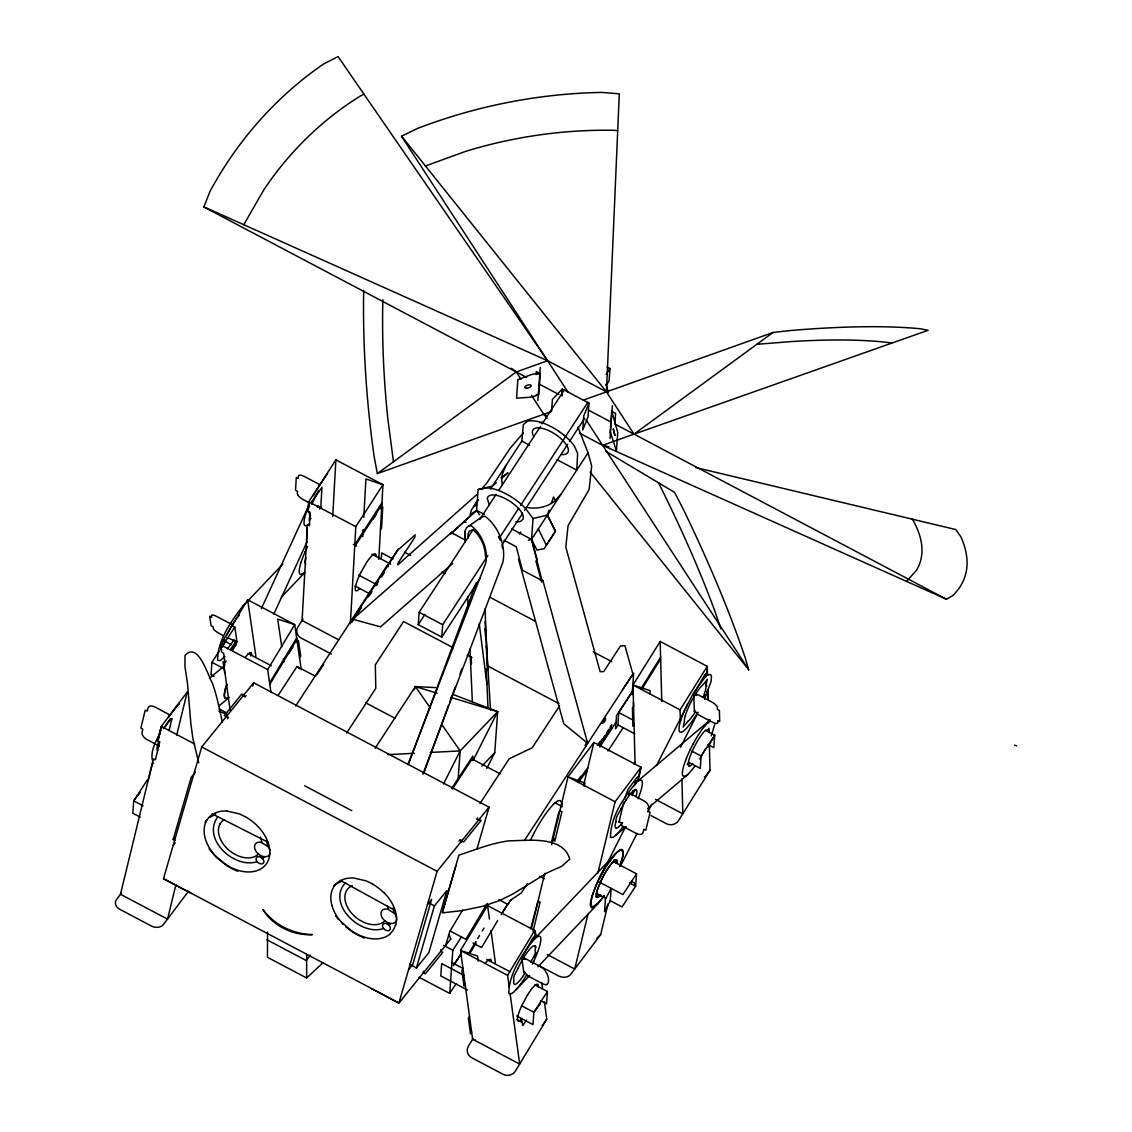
<?xml version="1.0" encoding="UTF-8"?>
<svg xmlns="http://www.w3.org/2000/svg" width="1132" height="1132" viewBox="0 0 1132 1132"><rect width="100%" height="100%" fill="white"/><g stroke="black" fill="none" stroke-linecap="round" stroke-linejoin="round"><path stroke-width="1.5" d="M331.351 654.027L300.871 637.91A9.042 8.108 3.2 0 1 298.211 635.533A9.084 8.15 3.2 0 1 297.504 627.666L302.088 620.506L307.451 524.753L309.418 525.673L310.126 513.037L308.159 511.905L308.725 501.787L335.879 459.847L382.956 484.722L378.796 559.279M318.998 485.812L319.082 484.284L304.381 476.501A6.792 2.674 32.9 0 0 300.489 475.199A6.834 2.703 32.9 0 0 298.848 475.468A6.792 2.674 32.9 0 0 298.31 476.416L298.197 478.496L296.301 477.492L295.523 490.198L297.475 491.345L297.362 493.396A6.792 2.674 32.9 0 0 297.773 494.854M319.719 509.018L320.823 507.32L321.941 487.383L311.852 501.547M332.723 516.461L335.879 459.847M350.382 623.675L355.802 526.663L382.956 484.722L365.933 478.992L363.782 517.395M362.707 536.596L363.103 529.62M306.602 539.964L307.352 527.243M423.41 971.143L423.297 972.855L425.307 973.902L442.768 952.352L440.801 951.319L440.872 949.592M308.244 509.287L308.725 501.787L355.802 526.663M388.149 566.792L387.017 565.561L295.707 705.958M561.797 396.016L562.293 389.012L588.965 403.105L587.975 417.1L582.739 429.934L583.73 415.953L588.98 403.133M622.402 689.912L633.651 673.215L632.123 694.624M219.155 651.24L211.925 662.319L211.033 674.672L214.104 676.299M381.243 559.095L381.696 552.925L393.101 558.953M480.407 577.914L441.791 637.075L418.26 624.638L419.137 612.285L472.978 529.818M441.791 637.075L442.683 624.722L487.864 555.515M496.34 482.798L492.448 486.109L478.114 489.519L476.629 510.348L479.43 514.763M458.177 778.533L460.158 750.912L442.244 725.173M419.024 977.241L449.715 993.415L452.814 950.229L461.516 936.9M472.568 760.265L472.879 756.02L451.753 788.381M486.817 768.416L494.755 752.681L497.684 711.674L453.394 694.567M490.595 488.953L521.838 441.098L523.324 424.712L527.144 421.387A31.852 13.004 33.1 0 1 538.521 421.698A31.569 12.891 33.1 0 1 543.388 423.198M519.418 534.021L519.489 532.988M536.115 374.55L536.342 371.494L540.261 373.56L538.719 394.969M537.898 400.487L540.261 367.546M504.009 540.261L516.263 546.742L522.404 570.217L542.016 580.575L531.545 539.37L533.045 518.527L525.941 509.046M551.539 411.652L552.416 399.398L562.293 389.026L561.854 395.224M534.997 984.939L547.435 991.505L546.544 1003.858L540.657 1000.745M607.021 366.938L609.964 368.494L609.073 380.833L606.243 385.163M524.328 840.68L632.887 674.078L624.949 645.721L620.477 645.962L603.766 671.531L600.13 671.686L565.802 547.081L568.066 525.687L589.135 489.42L591.682 465.931L588.06 452.8L577.957 427.132M610.148 432.707L611.676 411.298L615.61 413.378L614.945 422.519M610.021 438.593L612.384 405.652M618.794 712.099L617.86 725.272L615.596 728.739L616.544 715.566L632.363 691.327M610.289 900.718L611.167 888.379L605.436 899.261L604.559 911.614L610.289 900.718L622.062 906.944L635.618 886.172L636.509 873.819L613.473 861.65M705.392 730.338L714.716 735.276L701.147 756.049L700.269 768.402L688.497 762.176L689.459 766.477M323.059 962.667L306.673 977.991L267.449 957.276L267.534 932.018M306.645 954.304L306.673 977.991M371.296 592.418C370.659 590.395 368.141 595.8 367.971 597.102M714.745 724.268L711.25 735.927M221.575 649.343L221.433 650.221L220.584 644.731L247.639 599.762L294.716 624.638L301.296 669.691M551.652 844.741L568.023 776.892L593.946 742.408L641.023 767.284C638.972 774.84 639.792 780.5 634.387 782.339M520.38 533.455L520.692 532.082M222.693 646.853L222.537 644.632M188.52 891.308L162.937 925.127A9.084 6.948 13.7 0 1 155.056 927.207A9.042 6.919 13.7 0 1 151.504 926.075L119.652 909.237A9.042 6.919 13.7 0 1 116.978 906.987A9.084 6.948 13.7 0 1 116.101 900.124L120.473 894.266L153.4 758.85L155.395 759.742L159.739 741.87L157.815 740.696L161.296 726.39L187.19 692.034L176.719 735.064M530.639 928.792L538.011 901.256L540.134 902.034L533.045 931.395M531.46 928.396L544.775 873.253M553.93 839.887L554.27 838.472M583.603 785.297L593.946 742.408M584.154 786.471L584.975 783.061L568.023 776.892L615.101 801.767L597.894 873.055M587.819 914.84L574.731 969.049L570.287 974.893A9.084 6.976 13.6 0 1 558.939 976.138L538.846 965.539M648.877 808.29L648.155 811.219L650.093 812.38L645.792 830.195L643.797 829.317L643.103 832.218A6.792 4.132 36.9 0 1 642.212 833.647A6.849 4.16 36.9 0 1 640.259 834.369A6.792 4.132 36.9 0 1 636.156 833.364L621.468 825.596L621.907 823.374L619.048 821.86L623.831 802.036M624.638 798.725L627.977 789.443L636.071 778.66A6.792 1.373 -62.2 0 1 637.457 777.146A6.834 1.387 -62.2 0 1 638.448 777.274L641.023 767.284L615.101 801.767M628.784 795.315L629.293 793.15L644.009 800.904A6.792 4.132 36.9 0 1 648.862 808.276M632.491 793.49L633.128 790.858M634.401 785.594L635.59 780.641L635.618 783.896M547.393 954.601L574.731 969.049L600.668 934.565L608.068 903.845M169.305 715.834L169.574 714.759L154.872 706.976A6.792 4.146 37 0 0 147.938 708.137L147.217 711.08L145.221 710.174L140.877 728.046L142.802 729.234L142.094 732.149A6.792 4.16 37 0 0 146.962 739.564L155.395 744.007M169.163 730.098L171.979 718.495L170.366 720.617L170.89 718.452L163.305 728.513M175.856 884.969L167.55 919.142L120.473 894.266L121.35 893.106M148.165 780.358L152.537 763.109A6.792 1.373 -62.2 0 0 153.513 763.251M175.432 840.567L173.168 839.491L191.181 777.387L195.341 772.25M201.722 746.964L163.517 878.616L398.903 1002.98L437.108 871.315L489.066 807.158L253.681 682.808L201.722 746.964L437.108 871.315M252.705 686.176L253.681 682.808M416.406 968.002L434.419 905.897L446.885 890.502L428.872 952.592L416.406 968.002L409.798 964.124M442.64 911.317L455.8 865.98M445.782 945.107L449.715 931.551L462.663 910.043M476.912 849.085L489.066 807.158L487.496 809.861M615.964 821.591C615.553 817.262 618.383 813.851 621.185 808.743M226.74 684.987C224.999 688.242 221.448 702.717 229.301 697.241M549.048 510.164L547.379 515.131L555.331 531.219L546.289 545.072L538.337 528.969M551.298 503.556L553.534 496.948L555.77 501.349M414.227 689.812L415.387 686.572L435.353 687.591M619.996 865.329C620.605 861.254 626.237 852.071 620.676 849.92L616.459 852.835L534.191 939.15C522.093 954.573 508.961 973.407 508.792 993.486L511.508 993.655L513.603 992.17L529.592 975.558M270.081 853.174L269.657 854.335A8.83 6.042 39 0 1 264.336 856.669L262.525 858.551M423.679 773.51L448.527 705.406M449.744 702.081L455.191 687.124M460.045 673.837L461.856 668.856M408.539 764.1L476.218 582.81M422.873 774.26L502.891 562.208C506.188 545.666 498.462 526.422 485.175 516.333L482.062 516.73L466.511 527.753L464.813 531.488L465.266 542.016M407.845 764.652L485.869 562.717C488.217 549.303 481.808 533.88 471.11 525.673L468.521 525.998M598.234 887.601L602.79 877.286A20.744 4.188 -62.2 0 1 608.676 867.409A20.9 4.217 -62.2 0 1 612.228 862.782M619.572 866.631L620.534 864.141A32.771 6.608 -62.2 0 0 623.237 852.92A32.46 6.551 -62.2 0 0 623.024 850.783A32.786 6.622 -62.2 0 0 620.76 849.552A32.46 6.551 -62.2 0 0 613.94 855.481A32.771 6.608 -62.2 0 0 608.082 863.49C600.385 868.966 576.259 930.66 604.021 896.006M526.663 377.465L203.831 206.958L210.085 191.209A432.438 385.036 67.4 0 1 323.554 64.015L338.072 56.6L547.605 360.74L567.924 391.997M222.014 643.924L222.41 642.948M518.215 967.973C515.739 973.435 512.654 976.506 513.942 979.916A21.763 4.386 -62.2 0 0 514.975 984.373A21.579 4.358 -62.2 0 0 518.527 981.883A21.579 4.358 -62.2 0 0 525.234 972.699M530.837 962.186C533.271 956.88 536.554 953.385 535.096 950.243A21.763 4.386 -62.2 0 0 535.012 946.239A21.579 4.358 -62.2 0 0 522.97 958.889A21.763 4.386 -62.2 0 0 518.23 967.917M704.599 699.321L711.165 681.124L711.434 675.733L710.571 674.417L707.33 675.28L704.911 677.361L693.336 693.265L656.518 765.458M273.845 613.983L307.225 541.478M261.322 608.634L309.333 504.32M521.88 1005.442L527.498 994.971M599.366 878.8L625.444 827.053M443.503 783.952L460.158 750.912L497.684 711.674L450.663 697.326M473.261 760.124L497.684 711.674M620.52 866.178L637.047 833.407M647.886 811.927L651.749 804.244M680.473 747.29L698.189 712.17M161.069 730.324C157.207 739.578 150.273 749.667 152.325 759.982L153.513 760.407M705.618 748.464L699.746 758.992M313.479 495.675L314.908 492.944M360.853 572.467L366.697 562.307A20.744 4.188 -62.2 0 1 370.546 557.156A20.9 4.217 -62.2 0 1 374.678 553.817A20.744 4.188 -62.2 0 1 376.065 556.237M506.061 465.266L502.297 474.266L501.773 479.543A31.852 28.357 4.1 0 0 502.367 484.793M222.749 642.269L223.513 641.009M243.79 224.716L263.643 190.105A383.338 341.326 67.4 0 1 360.5 95.937L363.938 94.14M315.616 491.571L327.643 473.374M708.052 746.908L714.716 735.276L713.825 747.615L707.939 744.516M460.851 842.392L461.63 841.034L463.596 842.067L481.058 820.516L479.091 819.483M487.269 903.364L465.86 939.291L450.168 930.999M497.613 920.641L481.553 947.583L472.992 943.055M501.179 914.656L507.433 904.171L498.872 899.643M697.213 713.217L695.671 715.806A32.715 6.608 -62.2 0 1 684.478 730.239A32.474 6.551 -62.2 0 1 679.044 729.956A32.715 6.608 -62.2 0 1 680.87 719.839M310.918 518.442L309.234 520.338L309.843 515.64A21.763 4.386 -62.2 0 1 309.701 511.721M222.664 635.307L219.495 633.623A6.792 1.769 31 0 1 213.269 628.288L213.042 626.746L211.076 625.642L209.703 616.317L211.656 617.28L211.429 615.737A6.792 1.769 31 0 1 216.99 616.615L231.706 624.397L231.876 625.529L234.819 627.086L236.956 641.802L232.47 650.702M271.015 692.643L267.661 669.606L294.716 624.638L277.694 619.077L281.712 646.556M269.6 682.907L296.655 637.939L296.881 639.424L269.812 684.393M299.555 657.833L300.688 655.952L298.438 640.585L297.32 642.452L295.183 641.759M534.12 939.702C532.974 934.777 538.492 940.635 534.672 930.462L487.595 905.6L460.526 950.47L472.61 1039.218L468.478 1046.067A9.042 8.518 -7.8 0 0 471.662 1057.698L503.528 1074.523A9.084 8.561 -7.8 0 0 515.046 1071.707L546.756 1019.224L544.379 1001.749M468.676 953.484L475.893 941.513M477.704 938.527L479.515 935.527M482.218 931.042L484.015 928.056M469.78 953.484L476.105 943.013M462.988 968.511L461.856 970.393L463.978 985.958L465.111 984.09M469.511 1016.451L468.379 1018.319L470.502 1033.898L471.634 1032.03M509.188 987.019L507.603 975.331L534.672 930.462L535.111 936.023A6.792 1.373 -62.2 0 0 531.799 939.829L521.81 957.813L524.753 959.356L524.597 958.21L539.299 965.964A6.792 1.797 31.1 0 1 545.482 971.341C548.723 975.586 549.671 981.925 547.237 984.048M547.237 984.033A6.849 1.825 31.1 0 1 541.605 983.184L526.932 975.416L526.691 974.228L523.833 972.713L524.555 971.525M234.819 627.086L224.504 642.806A6.834 1.387 -62.2 0 0 222.381 646.995M453.394 533.696L451.611 532.337L450.635 533.95L476.629 510.348L484.255 514.381M159.131 737.611C155.891 741.488 159.923 740.427 157.815 744.149A21.763 4.386 -62.2 0 0 157.673 750.516M705.618 677.318L705.533 674.233L707.486 675.196L707.259 666.338L660.182 641.462L633 684.973L635.052 762.628M640.67 689.162L660.593 657.253M641.618 689.473L660.649 659.008M634.047 724.367L632.915 726.178L632.434 707.925L633.566 706.113L633.467 702.519M633.906 764.086L635.038 762.275M680.346 719.768L680.077 709.849L707.259 666.338L707.146 672.762A6.792 1.373 -62.2 0 0 703.977 676.172L693.817 693.831L696.76 695.373L696.732 694.043L711.434 701.798A6.792 2.25 32 0 1 717.391 707.557L717.447 709.382L719.4 710.5L719.697 721.565L717.745 720.631L717.787 722.442A6.792 2.25 32 0 1 717.334 723.235A6.849 2.264 32 0 1 715.778 723.362A6.792 2.25 32 0 1 711.957 721.975L697.255 714.207L697.142 712.806L694.284 711.292L693.874 695.586M631.925 795.06L635.42 789.457M694.284 711.292L695.006 710.146M709.311 743.979L710.005 770.298L678.153 821.195A9.084 8.377 -1.5 0 1 672.04 824.634A9.042 8.334 -1.5 0 1 666.635 823.813L651.027 815.592M288.759 653.475L292.905 647.009M168.3 717.589L177.002 706.043M354.797 544.69L381.951 502.764M354.684 546.699L381.838 504.759M380.451 529.705L381.569 527.965L382.743 507.122L381.611 508.862L379.489 508.155M303.008 619.105L302.088 620.506L338.539 639.764M222.778 645.707L225.48 641.547L231.367 644.66M147.273 780.089L133.718 800.876L132.826 813.229L140.184 817.106M278.189 695.303L296.994 666.507L315.672 676.37M386.974 566.17L398.266 548.864M452.758 563.396L380.536 626.887L352.774 619.232L397.983 549.982L415.189 534.856L414.821 537.318L398.139 562.887L397.87 564.826L477.18 494.274M316.918 674.714L323.582 664.498M354.825 617.817L351.981 622.204L350.793 621.581M357.684 613.445L361.49 607.615M369.103 595.956L371.961 591.583M375.767 585.753L378.626 581.381M381.484 576.995L384.342 572.622M477.959 500.004L471.365 510.108L470.105 514.805L476.629 510.348L451.626 532.818L465.21 539.992M478.327 499.849L473.813 506.782L476.558 504.83M479.713 519.517L496.057 494.472M498.929 490.057L540.275 426.736M542.2 423.793L564.316 389.917M346.604 733.069L375.796 688.341L375.329 664.809L403.586 621.525L453.309 647.787M418.26 624.638L424.981 614.322M499.396 537.841L518.626 508.381M520.55 505.438L587.848 402.355M606.115 374.381L609.964 368.494M502.382 544.28L522.56 513.376M524.47 510.433L567.627 444.324M569.509 441.438L584.579 418.345M375.145 748.21L415.387 686.572L437.221 693.237M528.403 540.19L531.545 539.37L588.06 452.8M452.418 789.089L472.058 758.992L500.075 773.793M479.996 803.536L509.188 758.808L532.266 747.714L559.576 705.873M586.914 742.394L585.003 745.309L586.178 745.931M453.324 965.568L461.46 953.102M454.201 964.606L461.432 953.526M632.335 691.751L618.765 712.523L632.76 719.91M597.484 745.62L599.932 741.87L597.979 745.224M560.595 807.116L562.505 804.187M577.815 780.755L580.674 776.354M599.804 747.063L616.063 722.159M449.715 993.457L456.182 983.552M502.198 913.057L510.659 900.11L521.3 892.95L527.455 883.54M607.969 751.054L623.208 727.692M526.437 1020.031L522.828 1025.578L521.215 1018.418M547.435 991.505L533.865 1012.277L532.988 1024.63L516.617 1015.984M636.509 873.819L622.94 894.591L598.786 881.828M372.81 519.517L376.39 514.211M507.787 904.51L511.041 899.77M604.233 895.752L598.347 903.364L592.036 907.864M224.773 639.41L224.136 640.245M695.289 765.756L688.256 774.203L685.978 775.944L683.077 776.156A32.771 6.608 -62.2 0 1 682.398 772.378A32.46 6.551 -62.2 0 1 685.61 760.364M546.756 1019.224L542.228 1025.436M577.447 781.618L587.819 767.821M578.834 781.674L587.14 770.651M619.048 821.86L619.742 820.941M710.005 770.298L705.561 776.142A9.084 6.962 13.6 0 1 704.345 777.132M140.142 792.442L133.718 800.876L143.042 805.8M540.304 1003.843L533.865 1012.277L521.428 1005.711M560.977 494.288L554.086 501.618L549.204 504.603A31.852 28.357 4.1 0 1 532.182 508.056A31.569 28.102 4.1 0 1 526.253 507.249M310.493 954.998L306.178 960.502L266.94 939.786M227.475 718.735L228.508 717.462L226.655 716.16M246.182 695.642L245.135 696.93L243.295 695.642M173.168 839.491L175.248 836.93M173.154 845.392L175.234 842.831M458.998 841.048L460.045 839.774L462.054 840.524M477.704 817.955L476.671 819.243L478.68 819.993M427.472 904.539L431.617 899.416L412.699 964.62L408.539 969.756M450.777 938.994L398.818 1003.15L371.423 988.561M541.039 579.994L542.893 580.575L541.662 582.032L535.917 561.147L537.148 559.689L531.545 539.37L511.721 528.885M481.595 489.109L486.916 482.812L510.461 447.848L523.239 433.032M615.681 853.627L607.587 864.254A32.771 6.608 -62.2 0 0 598.8 879.805A32.46 6.551 -62.2 0 0 596.253 885.238M906.477 581.367L916.34 570.5A383.338 119.921 17.5 0 0 913.368 520.847L912.208 519.149M282.986 563.934L242.927 606.073C230.829 621.51 217.698 640.33 217.556 660.409L220.273 660.55L224.985 656.475M598.021 903.704L537.926 966.799M304.749 572.58L281.274 597.286M230.999 650.15L236.277 644.603M389.323 923.203A8.83 6.042 39 0 1 380.989 913.142L381.258 911.911A8.83 6.042 39 0 1 387.554 909.109L394.431 913.368A8.83 6.042 39 0 1 396.525 919.962L396.101 921.137A8.83 6.042 39 0 1 390.795 923.471L388.969 925.368M481.892 766.123L494.755 752.681M600.668 934.565L596.889 938.244M217.655 817.063C201.609 838.996 234.296 869.249 257.148 861.678M710.372 719.853L702.123 729.22A32.771 6.608 -62.2 0 0 693.124 743.965M692.826 763.789L691.242 765.232A20.73 4.188 -62.2 0 1 688.468 765.458A20.9 4.217 -62.2 0 1 688.383 762.459A20.73 4.188 -62.2 0 1 694.199 747.106A20.928 4.231 -62.2 0 1 699.859 737.272A20.73 4.188 -62.2 0 1 705.321 730.55L708.618 729.305A20.928 4.231 -62.2 0 1 709.057 731.725M177.455 705.59L179.493 703.75M709.679 720.419L637.656 781.207C624.1 796.461 610.53 816.696 610.459 837.454L613.36 837.241L626.166 826.629M352.774 619.232L451.611 532.337M479.586 518.895L482.062 516.73M687.959 774.429L647.546 808.573M228.056 698.288L218.618 706.283M242.927 606.073L245.304 604.035M501.518 478.397L507.985 472.879L500.995 477.647M534.191 939.15L538.422 936.164A32.715 6.608 -62.2 0 1 540.516 942.319A32.474 6.551 -62.2 0 1 533.738 961.337M209.392 678.422L225.141 665.092M599.139 895.058L597.682 896.289A20.928 4.231 -62.2 0 1 595.673 896.827M264.35 856.669L262.879 856.4A8.872 6.07 39 0 1 258.464 854.066L257.389 854.957A24.494 16.768 39 0 1 237.451 855.537L233.249 853.316A24.465 16.754 39 0 1 218.773 827.351A24.791 16.966 39 0 1 219.933 824.138M384.922 920.868L383.847 921.759A24.494 16.768 39 0 1 363.91 922.339L359.693 920.118A24.465 16.754 39 0 1 345.218 894.153A24.791 16.966 39 0 1 346.378 890.941A24.465 16.754 39 0 1 352.25 885.62M550.393 411.892L377.31 473.615L516.263 371.947L547.605 360.74L606.469 391.856L633.991 434.164L928.141 330.275L920.16 328.747A432.438 82.367 -12.3 0 0 788.778 330.671M633.991 434.164L772.958 332.497L788.778 330.671M345.642 882.606C325.945 903.294 360.372 936.758 383.592 928.481M687.916 721.353L683.204 727.112L684.492 721.169M304.621 572.566L300.886 574.504A32.771 6.608 -62.2 0 1 299.272 572.368A32.46 6.551 -62.2 0 1 301.084 562.25M209.547 817.346L215.66 814.29M637.656 781.207L641.108 779.948A32.715 6.608 -62.2 0 1 641.349 789.202A32.474 6.551 -62.2 0 1 638.066 798.725M579.414 433.075L602.663 445.343L946.451 599.267L952.776 595.616A432.438 135.288 17.5 0 0 960.799 536.681L955.79 529.55L695.84 467.558M203.831 206.831L547.605 360.74L401.464 136.25L417.439 128.468A432.438 342.529 -13.3 0 1 601.531 92.428M342.105 881.092L335.992 884.149A37.257 25.512 39 0 0 333.515 886.356M227.971 698.175L225.056 698.402A32.771 6.608 -62.2 0 1 224.362 694.652A32.46 6.551 -62.2 0 1 226.966 684.294M425.462 165.994L465.761 151.32A383.338 303.645 -13.3 0 1 613.473 130.293L617.704 130.59M583.32 400.12L772.958 332.497M946.451 599.267L634.005 434.136L602.663 445.343L586.036 419.802M533.045 518.527L547.379 515.131L555.571 531.29L544.266 548.61L537.007 550.138L531.545 539.37M538.337 394.304L536.158 394.799L536.087 395.832L529.521 397.304L516.546 398.195L517.876 379.673L531.149 374.664L537.7 373.192L537.629 374.225L539.822 373.73M478.114 489.519L486.01 487.949A31.654 12.919 33.1 0 1 503.386 492.519L509.202 495.604A31.654 12.919 33.1 0 1 525.941 509.046M539.978 422.731L543.402 422.208M756.799 344.312L792.103 341.51A383.338 73.014 -12.3 0 1 889.908 342.741L891.832 343.095M387.965 754.634L414.383 753.275M430.231 752.455L460.158 750.912M601.531 92.414L619.289 93.8L606.469 391.856L401.648 136.279M227.15 811.078L239.489 813.936L245.899 817.035A36.79 25.187 39 0 1 257.12 825.638A37.073 25.385 39 0 1 267.817 841.883A36.804 25.201 39 0 1 259.808 869.475A37.073 25.385 39 0 1 243.776 871.612A36.79 25.187 39 0 1 231.211 867.65L224.957 864.056L214.443 854.844A37.13 25.413 39 0 1 207.283 843.948A36.79 25.187 39 0 1 204.17 832.614A37.158 25.442 39 0 1 205.826 822.157M590.154 472.101L748.804 669.861L602.663 445.343L608.931 446.843M389.337 923.203L390.795 923.471M472.582 1039.049L475.412 1040.138M218.858 711.292L226.556 714.094M1014.711 745.167L1016.621 745.903M233.772 869.56L237.748 871.272M364.207 938.074L354.472 933.263L345.868 927.009M223.669 663.635L230.121 710.146M372.612 883.979L366.216 880.88L353.863 878.022A37.13 25.413 39 0 0 338.709 881.701A36.79 25.187 39 0 0 335.143 884.927A37.158 25.442 39 0 0 330.884 899.558A36.79 25.187 39 0 0 331.888 905.204M317.385 507.094L317.965 505.806L320.823 507.32M212.137 813.866L268.171 842.293M163.433 878.786L190.954 893.219M539.497 384.243L558.812 394.445M614.846 424.047L633.962 434.122M588.47 410.109L610.912 421.967M546.898 415.897L543.784 414.255L531.46 395.294M521.838 441.098L529.465 445.131M556.93 459.634L576.768 470.105L577.645 453.423L574.561 446.447A31.852 13.004 33.1 0 0 563.991 435.155M706.948 685.978L705.887 685.412L705.745 682.228M404.506 552.161L410.746 555.444M441.919 571.915L445.032 573.57M490.241 597.455L535.45 621.341M593.126 651.806L611.832 661.682M309.347 502.863L303.107 499.552A6.792 2.674 32.9 0 1 299.301 496.792A6.849 2.703 32.9 0 1 297.758 494.84M680.077 709.849L633 684.973L650.037 690.619L650.122 694.142M353.325 544.351L356.523 546.034M371.947 554.185L390.724 564.104M358.504 575.028L377.154 584.876M691.822 751.124L701.147 756.049M419.137 612.285L442.683 624.722M354.868 585.909L370.206 594.031M617.874 724.876L634.769 733.791M467.29 655.187L471.959 657.65M487.496 665.857L558.967 703.609M655.485 799.376L682.822 813.809L681.903 778.717M365.48 702.689L395.054 718.311M554.553 802.574L562.335 806.692M236.956 641.802L226.839 637.5M248.092 653.489L271.326 665.758M267.661 669.606L220.584 644.731L221.674 652.202L223.641 653.306L224.999 662.63L223.061 661.668L224.688 672.889M631.217 881.262L634.288 882.889L635.618 886.172L629.477 882.918M211.925 662.319L224.207 668.814M243.705 695.119L241.739 694.086L224.292 715.636L226.244 716.683M596.352 893.36L605.648 898.27M539.667 876.225L544.336 878.701M219.084 708.873L226.669 712.891M304.706 785.792L351.783 810.668M194.704 744.035L161.296 726.39L158.621 737.003L159.188 735.743A6.834 1.387 -62.2 0 1 160.447 732.998M156.485 744.587L159.357 746.101M536.172 947.173L534.912 945.588M428.179 902.6L434.419 905.897M486.817 959.483L510.122 971.794M507.603 975.331L460.526 950.47L477.548 956.031L478.256 961.252M443.673 945.404L452.814 950.229M451.923 962.582L463.342 968.61M463.922 975.331L441.678 963.573L440.787 975.926L467.488 990.033M516.701 1019.592L521.159 1021.941M472.61 1039.218L519.687 1064.094L510.108 993.684M228.961 867.027L232.81 869.093M340.463 880.455L394.559 910.185M546.416 415.812L543.799 414.255L547.11 418.387M605.549 451.144L674.573 492.378L682.822 508.296A432.438 92.767 60.1 0 1 745.408 658.385L748.62 669.833M228.027 866.461L216.453 857.49L209.137 848.901M464.29 521.201L466.073 522.545M511.466 368.24L516.263 371.947L521.003 379.262M296.994 666.507L299.655 668.771M342.062 923.457L342.911 924.292M341.171 921.788L351.67 930.999L357.924 934.593A36.79 25.187 39 0 0 370.504 938.555A37.073 25.385 39 0 0 390.526 933.688M337.067 917.684L338.624 919.679M335.581 915.703L336.289 916.694M415.387 686.572L430.316 708.024M489.349 504.929L487.284 498.391A20.73 8.462 33.1 0 1 491.005 495.123A20.9 8.532 33.1 0 1 496.014 495.25A20.73 8.462 33.1 0 1 505.891 498.915A20.744 8.476 33.1 0 1 512.725 503.231A20.928 8.547 33.1 0 1 521.937 512.994M658.428 482.727L660.38 486.519A383.338 82.24 60.1 0 1 714.207 609.299L720.9 628.769M498.462 536.455L500.259 540.36M449.079 934.707L450.734 938.98M605.974 384.314L608.436 392.521M611.945 411.836L617.747 432.438L616.416 450.96L610.473 432.41M198.751 762.812L192.879 738.432L190.884 723.857L187.388 682.44L184.969 666.875L185.011 655.428C197.973 641.023 207.835 675.167 212.406 683.289C217.019 695.925 219.495 709.198 222.339 722.315M542.893 580.575L587.678 743.328L563.736 723.688L518.513 559.335M377.31 473.615L374.069 456.168A432.438 167.38 82.4 0 1 363.669 290.514M501.943 545.242L502.481 548.213M388.262 909.307L387.951 907.595A24.494 16.768 39 0 0 387.413 905.742M261.803 842.505L261.506 840.793A24.494 16.768 39 0 0 260.275 837.043M357.302 612.299L357.5 613.473M283.467 658.583L283.962 662.008M247.639 599.762L255.889 656.319M541.803 982.774L542.483 987.769M522.036 959.469L523.833 972.713M487.595 905.6L489.434 919.071M491.005 930.603L495.406 962.893M393.469 461.799L387.866 419.109A383.338 148.377 82.4 0 1 382.871 299.81M468.323 537.941L467.884 534.446L469.356 531.233L472.879 529.578C480.619 535.861 485.359 546.572 485.444 556.548M479.204 623.463L486.972 684.549L488.034 708.434M485.062 621.666L490.51 709.962M485.034 628.515L485.6 637.245M486.152 645.99L487.722 670.441L485.005 609.073M486.123 668.814L486.972 684.549M464.813 531.488L465.337 542.072M471.124 656.843L471.478 663.904M472.355 701.826L469.964 649.117M467.658 596.451L468.11 606.978M707.854 690.322L708.137 699.76L707.953 690.308M708.66 719.414L708.745 722.923M708.887 728.187L708.986 731.697M660.182 641.462L661.767 701.557M393.837 912.732L393.837 912.307A30.578 20.928 39 0 0 393.101 907.68M267.393 845.929L267.393 845.505A30.578 20.928 39 0 0 266.459 840.156M613.827 859.98A20.928 4.231 -62.2 0 1 615.539 860.079M615.454 860.235A20.744 4.188 -62.2 0 1 615.766 862.895M707.217 690.874A6.849 1.387 -62.2 0 1 706.708 692.161M705.307 694.977A6.849 1.387 -62.2 0 1 704.486 696.378M688.539 763.477A20.928 4.231 -62.2 0 1 687.166 764.524M165.484 726.659A21.763 4.386 -62.2 0 1 168.045 722.386M168.017 722.457A21.579 4.358 -62.2 0 1 170.578 718.664M251.035 653.942A20.744 4.188 -62.2 0 1 250.71 655.994M250.993 652.442A20.928 4.231 -62.2 0 1 250.964 654.565M491.26 961.408A20.942 4.231 -62.2 0 0 490.51 959.37A20.744 4.188 -62.2 0 0 489.604 959.398A20.942 4.231 -62.2 0 0 485.246 963.205M536.271 952.861A6.792 1.373 -62.2 0 1 534.134 957.064M521.824 1019.196A20.928 4.231 -62.2 0 1 519.163 1021.149A20.744 4.188 -62.2 0 1 518.258 1021.177A20.928 4.231 -62.2 0 1 517.692 1017.187A20.744 4.188 -62.2 0 1 518.286 1014.781A20.928 4.231 -62.2 0 1 521.866 1005.4M527.441 995.113A20.744 4.188 -62.2 0 1 531.389 989.354M538.28 987.161A20.744 4.188 -62.2 0 0 536.115 984.529A20.9 4.217 -62.2 0 0 531.446 989.212M515.937 521.725A20.928 8.547 33.1 0 0 520.508 521.399L523.026 519.22L523.324 517.437A20.73 8.462 33.1 0 0 521.923 513.051M543.487 423.241A31.852 13.004 33.1 0 1 559.335 431.603M559.166 431.547A31.569 12.891 33.1 0 1 563.892 435.113M533.823 436.655A20.786 8.49 33.1 0 1 541.874 428.25A20.786 8.49 33.1 0 1 565.448 443.503A20.786 8.49 33.1 0 1 561.514 454.569M341.029 921.703A37.073 25.385 39 0 1 331.761 905.147M383.861 892.483A37.073 25.385 39 0 1 394.559 908.713A36.804 25.201 39 0 1 395.676 925.353M372.386 883.951A36.79 25.187 39 0 1 383.607 892.554M395.408 925.113A36.79 25.187 39 0 1 390.257 933.447M216.467 812.451A37.158 25.442 39 0 1 227.221 811.007M205.798 822.228A36.79 25.187 39 0 1 216.382 812.592M219.933 824.181A24.465 16.754 39 0 1 224.334 819.596M205.048 822.172A37.257 25.512 39 0 1 207.071 819.54M258.478 854.066A8.83 6.042 39 0 1 254.544 846.34L254.813 845.109A8.83 6.042 39 0 1 261.096 842.307L267.987 846.566A8.83 6.042 39 0 1 270.024 850.542M553.449 804.385A40.144 8.108 -62.2 0 0 535.068 831.114A40.441 8.165 -62.2 0 0 530.328 840.496M553.52 804.272A40.441 8.165 -62.2 0 1 560.269 800.749A40.115 8.094 -62.2 0 1 561.628 804.725M590.423 905.713A32.46 6.551 -62.2 0 1 592.248 895.568M592.135 907.751A32.786 6.622 -62.2 0 1 590.522 905.6M592.361 895.384A32.786 6.622 -62.2 0 1 596.366 885.04M516.206 989.594A32.46 6.551 -62.2 0 0 525.135 977.284A32.715 6.608 -62.2 0 0 526.649 974.779M533.71 961.422A32.715 6.608 -62.2 0 1 532.394 964.139M600.484 895.426A20.73 4.188 -62.2 0 1 596.932 897.28A20.9 4.217 -62.2 0 1 596.253 895.299A20.73 4.188 -62.2 0 1 600.795 881.276M617.039 863.306A20.744 4.188 -62.2 0 0 617.053 861.707A20.928 4.231 -62.2 0 0 616.02 860.334L611.988 863.207A20.744 4.188 -62.2 0 0 606.327 871.06M600.752 881.262A20.928 4.231 -62.2 0 1 606.228 871.116M636.113 796.136A21.763 4.386 -62.2 0 0 636.835 790.9A21.579 4.358 -62.2 0 0 626.208 799.871M615.723 828.086A21.763 4.386 -62.2 0 1 615.893 821.705M621.128 808.786A21.763 4.386 -62.2 0 1 626.123 799.942M690.308 749.526A32.46 6.551 -62.2 0 1 693.095 744.049M685.624 760.279A32.771 6.608 -62.2 0 1 690.35 749.37M618.709 826.94A21.579 4.358 -62.2 0 1 615.808 827.987M623.081 826.502A32.46 6.551 -62.2 0 1 615.624 835.501M622.6 822.554A21.579 4.358 -62.2 0 1 618.794 826.742M359.962 588.385A20.928 4.231 -62.2 0 1 356.198 590.833A20.744 4.188 -62.2 0 1 355.25 589.234A20.928 4.231 -62.2 0 1 355.83 585.046A20.744 4.188 -62.2 0 1 356.679 582.315A20.928 4.231 -62.2 0 1 360.853 572.41M309.036 507.023A6.834 1.387 -62.2 0 1 309.602 505.693M311.031 502.877A6.834 1.387 -62.2 0 1 311.866 501.518M305.046 552.006A32.46 6.551 -62.2 0 1 307.593 546.572M301.098 562.18A32.771 6.608 -62.2 0 1 305.088 551.864M230.857 648.834A32.46 6.551 -62.2 0 0 233.914 644.15A32.715 6.608 -62.2 0 0 236.178 640.358M233.999 639.58A21.579 4.358 -62.2 0 1 227.291 648.763M231.65 625.982A21.579 4.358 -62.2 0 1 236.786 618.242M237.621 617.181A21.579 4.358 -62.2 0 1 239.22 615.369M226.952 634.91A21.763 4.386 -62.2 0 1 231.692 625.826M305.866 557.623A20.744 4.188 -62.2 0 0 305.088 561.953A20.9 4.217 -62.2 0 0 305.781 563.92M311.951 504.419A21.579 4.358 -62.2 0 1 318.8 490.496M309.248 523.96A32.474 6.551 -62.2 0 1 304.494 524.993M309.475 504.179A32.474 6.551 -62.2 0 0 304.833 517.225A32.715 6.608 -62.2 0 0 304.466 525.007M692.317 716.4A21.763 4.386 -62.2 0 1 687.846 721.466M684.421 721.296A21.763 4.386 -62.2 0 1 685.157 716.032M702.986 697.213A21.579 4.358 -62.2 0 0 705.349 690.577A21.763 4.386 -62.2 0 0 706.085 685.313L707.302 679.356L702.675 685.143A21.763 4.386 -62.2 0 0 695.628 693.916A21.579 4.358 -62.2 0 0 685.313 715.863M694.963 712.523A21.579 4.358 -62.2 0 1 692.416 716.231M680.898 719.938A32.474 6.551 -62.2 0 1 687.365 704.387M612.27 862.782A20.744 4.188 -62.2 0 1 617.322 861.381A20.9 4.217 -62.2 0 1 617.28 863.037M596.451 894.832A20.9 4.217 -62.2 0 1 598.163 887.686M600.781 894.988A20.744 4.188 -62.2 0 1 598.078 896.912A20.9 4.217 -62.2 0 1 597.116 896.968A20.744 4.188 -62.2 0 1 596.522 894.761M226.174 661.088A6.792 1.373 -62.2 0 1 224.702 662.928M251.7 654.933A20.942 4.231 -62.2 0 0 250.936 652.938A20.744 4.188 -62.2 0 0 250.016 652.98M245.644 656.829A20.942 4.231 -62.2 0 1 250.002 652.98M607.092 732.432L609.115 729.192L609.2 731.612C608.705 725.315 605.606 740.625 606.582 733.522A29.772 6.014 -62.2 0 0 606.611 733.055L607.092 732.432M613.318 429.056L614.874 435.353L613.318 429.056M601.12 741.219C603.95 734.017 599.196 750.544 600.639 742.366A31.455 6.353 -62.2 0 0 600.653 741.927L601.12 741.219M603.059 739.55L605.153 736.55A4.004 0.807 -62.2 0 0 605.153 735.97L603.059 739.55M610.955 728.032C613.063 726.404 609.2 731.796 610.572 727.027C608.86 728.583 613.728 721.862 611.096 726.22L610.955 728.032M602.408 723.192C606.639 722.4 606.667 712.311 602.408 723.192M602.535 740.243C606.214 740.71 606.978 728.739 602.535 740.243M444.777 904.015L442.258 912.901L462.181 910.581L482.685 906.308L499.297 900.676L513.121 893.87L547.11 872.843L561.727 866.277L569.792 859.061C562.83 835.473 528.446 840.637 509.329 840.807C491.868 842.958 475.468 849.693 458.885 855.169L444.777 904.015M558.727 812.352L551.652 841.713L552.727 840.269L554.85 841.048L561.925 811.686L559.816 810.908L558.727 812.352M312.234 934.622C293.202 935.824 272.84 925.905 262.921 909.477C274.312 925.014 293.131 934.056 312.234 934.622M388.035 924.504L387.3 924.052A4.415 3.014 39 0 0 383.097 924.179A4.415 3.014 39 0 0 383.366 928.198L384.484 929.4A4.415 3.014 39 0 0 389.521 930.179A4.415 3.014 39 0 0 389.238 925.636L388.035 924.504M261.577 857.702L260.855 857.249A4.415 3.014 39 0 0 256.653 857.377A4.415 3.014 39 0 0 256.907 861.395L258.025 862.584A4.415 3.014 39 0 0 263.077 863.376A4.415 3.014 39 0 0 262.78 858.834L261.577 857.702M526.578 388.205A3.396 1.472 -16.7 0 0 531.262 385.588A3.396 1.472 -16.7 0 0 526.125 385.701A3.396 1.472 -16.7 0 0 526.578 388.205"/></g></svg>
